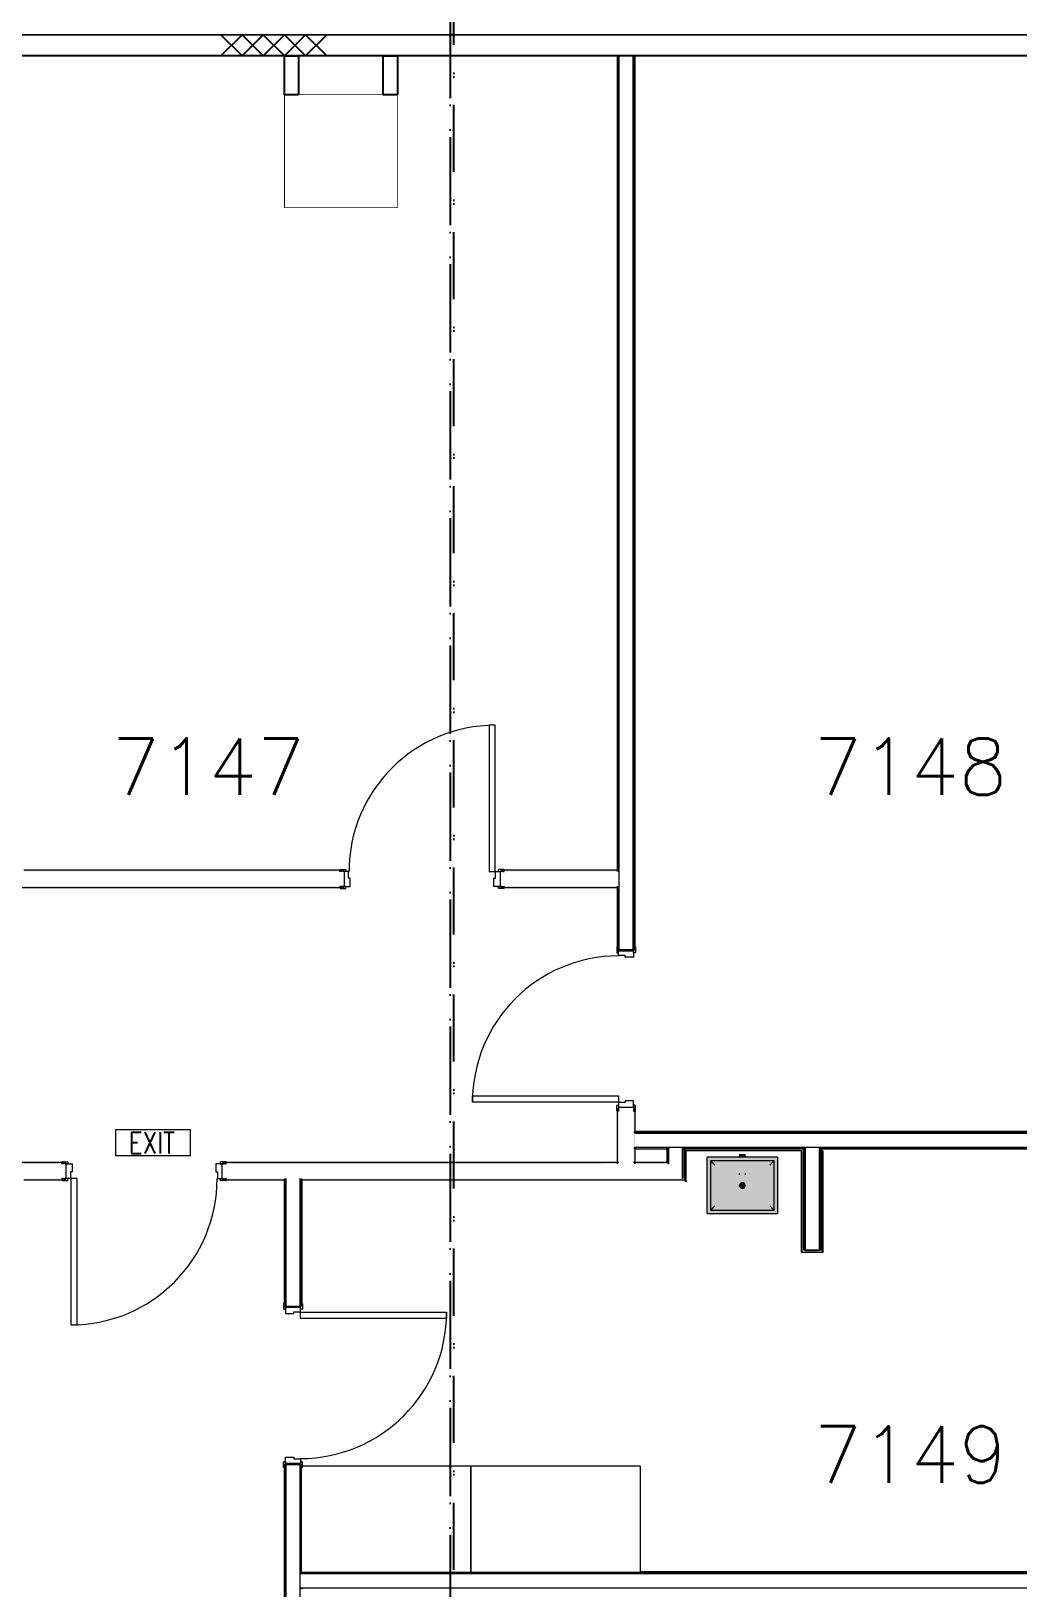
# Model space of a CAD drawing. Header units: millimetres. Extents: x -68474 to 336725, y -113450 to 40976.
# Drawn here: x 195805 to 202796, y -31176 to -20150 of the extents above; entities that cross this region are included whole.
import ezdxf

# ---------------------------------------------------------------- set-up
doc = ezdxf.new("R2010")
doc.units = ezdxf.units.MM
doc.header["$LTSCALE"] = 900
doc.linetypes.add('Dash 3mm', pattern=[6, 3, -3])
doc.linetypes.add('s5152a$0$DASHDOT', pattern=[1, 0.5, -0.25, 0, -0.25])
for name, color, linetype, lineweight in [('A-ANNO-NOTE', 131, 'Continuous', 15), ('A-DETL-GENF', 92, 'Continuous', 15), ('A-DOOR', 31, 'Continuous', 15), ('A-GENM', 13, 'Continuous', 15), ('A-WALL', 113, 'Continuous', 15), ('I-WALL', 2, 'Continuous', 15), ('P-SANR-FIXT', 6, 'Continuous', 15)]:
    doc.layers.add(name, color=color, linetype=linetype, lineweight=lineweight)
for name, color, linetype in [('s5152a$0$17', 14, 'Continuous'), ('s5152a$0$20', 7, 'Continuous'), ('s5152a$0$22', 7, 'Continuous'), ('s5152a$0$6', 7, 'Continuous'), ('s5152a$0$9', 7, 'Continuous'), ('s5152a$0$ROOM-NO', 4, 'Continuous')]:
    doc.layers.add(name, color=color, linetype=linetype)
doc.styles.add('RomanS_B', font='', dxfattribs={"width": 0.8, "height": 1.516614})
doc.styles.add('s5152a$0$STANDARD', font='SIMPLEX')
doc.styles.get('RomanS_B').set_extended_font_data('RomanS', bold=True)

# ---------------------------------------------------------------- blocks, each defined once
blk = doc.blocks.new('s5152a$0$CHAT15')
at = {"layer": 's5152a$0$22', "color": 14, "linetype": 'Continuous'}
for points in [[(0, 0), (0.15, 0.15), (0.3, 0), (0.45, 0.15), (0.6, 0), (0.75, 0.15)], [(0, 0.15), (0.15, 0), (0.3, 0.15), (0.45, 0), (0.6, 0.15), (0.75, 0)]]:
    blk.add_lwpolyline(points, dxfattribs=at)
blk = doc.blocks.new('Basic Wall _ A-Gypsum Block-Internal-100mm-WithSkimCoat - ___-2801829-Level 7 - Proposed Works_GBP Submission 1')
at = {"layer": 'I-WALL'}
blk.add_hatch(color=31, dxfattribs=at).paths.add_polyline_path([(195777, -28173), (196045, -28173), (196045, -28163), (190425, -28163), (190425, -28173), (193738, -28173)], flags=0)
h = blk.add_hatch(color=31, dxfattribs=at)
h.paths.add_polyline_path([(199855, -28173), (199968, -28172), (199968, -28163), (197165, -28163), (197165, -28173), (197816, -28173)], flags=0)
h.paths.add_polyline_path([(200318, -28173), (200308, -28163), (200073, -28163), (200073, -28173)], flags=0)
for p, q in [((196045, -28163), (190425, -28163)), ((196045, -28163), (196045, -28173)), ((197165, -28173), (197165, -28163)), ((199968, -28163), (197165, -28163)), ((200308, -28163), (200073, -28163))]:
    blk.add_line(p, q, dxfattribs=at)
blk = doc.blocks.new('Basic Wall _ A-Gypsum Block-Internal-100mm-WithSkimCoat - ___-2801828-Level 7 - Proposed Works_GBP Submission 1')
at = {"layer": 'I-WALL'}
h = blk.add_hatch(color=31, dxfattribs=at)
h.paths.add_polyline_path([(196045, -28288), (196045, -28278), (195753, -28278), (195753, -28288), (195777, -28288)], flags=0)
h.paths.add_polyline_path([(195282, -28288), (195648, -28288), (195648, -28278), (191397, -28278), (191397, -28288), (193738, -28288)], flags=0)
h.paths.add_polyline_path([(191292, -28288), (191292, -28278), (190425, -28278), (190425, -28288)], flags=0)
h = blk.add_hatch(color=31, dxfattribs=at)
h.paths.add_polyline_path([(199855, -28288), (200433, -28288), (200423, -28278), (197713, -28278), (197713, -28288), (197816, -28288)], flags=0)
h.paths.add_polyline_path([(197608, -28288), (197608, -28278), (197165, -28278), (197165, -28288)], flags=0)
for p, q in [((196045, -28288), (195753, -28288)), ((196045, -28278), (196045, -28288)), ((197165, -28288), (197165, -28278)), ((197608, -28288), (197165, -28288)), ((200433, -28288), (197713, -28288))]:
    blk.add_line(p, q, dxfattribs=at)
blk = doc.blocks.new('Basic Wall _ A-Gypsum Block-Internal-100mm-WithSkimCoat - ___-2801883-Level 7 - Proposed Works_GBP Submission 1')
at = {"layer": 'I-WALL'}
h = blk.add_hatch(color=31, dxfattribs=at)
h.paths.add_polyline_path([(197816, -26102), (198015, -26102), (198015, -26092), (195753, -26092), (195753, -26102)], flags=0)
h.paths.add_polyline_path([(195648, -26102), (195648, -26092), (193415, -26092), (193415, -26102), (193738, -26102)], flags=0)
blk.add_hatch(color=31, dxfattribs=at).paths.add_polyline_path([(199968, -26102), (199968, -26092), (199135, -26092), (199135, -26102), (199968, -26102)], flags=0)
for p, q in [((198015, -26092), (195753, -26092)), ((198015, -26092), (198015, -26102)), ((199135, -26102), (199135, -26092)), ((199968, -26092), (199135, -26092))]:
    blk.add_line(p, q, dxfattribs=at)
blk = doc.blocks.new('Basic Wall _ A-Gypsum Block-Internal-100mm-WithSkimCoat - ___-2801882-Level 7 - Proposed Works_GBP Submission 1')
at = {"layer": 'I-WALL'}
for points in [[(197816, -26217), (198015, -26217), (198015, -26207), (193415, -26207), (193415, -26217), (193738, -26217)], [(199968, -26217), (199968, -26207), (199135, -26207), (199135, -26217), (199968, -26217)]]:
    blk.add_hatch(color=31, dxfattribs=at).paths.add_polyline_path(points, flags=0)
for p, q in [((198015, -26217), (193415, -26217)), ((198015, -26207), (198015, -26217)), ((199135, -26217), (199135, -26207)), ((199968, -26217), (199135, -26217))]:
    blk.add_line(p, q, dxfattribs=at)
blk = doc.blocks.new('Basic Wall _ A-Gypsum Block-Internal-100mm-WithSkimCoat - ___-2801825-Level 7 - Proposed Works_GBP Submission 1')
at = {"layer": 'I-WALL'}
h = blk.add_hatch(color=31, dxfattribs=at)
h.paths.add_polyline_path([(199958, -26658), (199968, -26658), (199968, -26207), (199958, -26207)], flags=0)
h.paths.add_polyline_path([(199968, -26102), (199968, -26102), (199968, -20325), (199958, -20325), (199958, -26102)], flags=0)
blk.add_hatch(color=31, dxfattribs=at).paths.add_polyline_path([(199968, -28173), (199968, -27778), (199958, -27778), (199958, -28173)], flags=0)
for p, q in [((199958, -20325), (199958, -26102)), ((199958, -26207), (199958, -26658)), ((199968, -26658), (199958, -26658)), ((199958, -27778), (199968, -27778)), ((199958, -27778), (199958, -28173))]:
    blk.add_line(p, q, dxfattribs=at)
blk = doc.blocks.new('Basic Wall _ A-Gypsum Block-Internal-100mm-WithSkimCoat - ___-2801824-Level 7 - Proposed Works_GBP Submission 1')
at = {"layer": 'I-WALL'}
for points in [[(200083, -26658), (200083, -20325), (200073, -20325), (200073, -26658)], [(200073, -28173), (200083, -28172), (200083, -28058), (200080, -28058), (200080, -27953), (200083, -27953), (200083, -27778), (200073, -27778), (200073, -28172)]]:
    blk.add_hatch(color=31, dxfattribs=at).paths.add_polyline_path(points, flags=0)
for p, q in [((200083, -20325), (200083, -26658)), ((200083, -26658), (200073, -26658)), ((200073, -27778), (200083, -27778)), ((200083, -27778), (200083, -27953)), ((200083, -28058), (200083, -28173))]:
    blk.add_line(p, q, dxfattribs=at)
blk = doc.blocks.new('A-Generic-Doorset-Single_Internal-RyderBP - Type 02 - 1120 x 2100mm _ L20_TBC _ GRP Leaf  _ GRP Frame _ dB-4782766-Level 7 - Proposed Works_GBP Submission 1')
at = {"layer": 'A-DETL-GENF'}
for p, q in [((568, 1088.5), (524, 1088.5)), ((524, 1088.5), (524, 52.5)), ((568, 52.5), (568, 1088.5)), ((-532, 52.5), (-532, 63.5)), ((-522, 52.5), (-532, 52.5)), ((-529, 66.5), (-493, 66.5)), ((-522, 54.5), (-522, 52.5)), ((-512, 54.5), (-522, 54.5)), ((-512, 52.5), (-512, 54.5)), ((-490, 52.5), (-512, 52.5)), ((-490, 63.5), (-490, 52.5)), ((524, 52.5), (568, 52.5)), ((590, 63.5), (590, 52.5)), ((590, 63.5), (590, 52.5)), ((590, 52.5), (612, 52.5)), ((590, 52.5), (612, 52.5)), ((629, 66.5), (593, 66.5)), ((629, 66.5), (593, 66.5)), ((612, 54.5), (622, 54.5)), ((612, 52.5), (612, 54.5)), ((612, 54.5), (622, 54.5)), ((612, 52.5), (612, 54.5)), ((622, 54.5), (622, 52.5)), ((622, 54.5), (622, 52.5)), ((622, 52.5), (632, 52.5)), ((622, 52.5), (632, 52.5)), ((632, 52.5), (632, 63.5)), ((632, 52.5), (632, 63.5)), ((-522, -52.5), (-532, -52.5)), ((-532, -52.5), (-532, -63.5)), ((-529, -66.5), (-493, -66.5)), ((-522, -54.5), (-522, -52.5)), ((-512, -54.5), (-522, -54.5)), ((-512, -52.5), (-512, -54.5)), ((-490, -52.5), (-512, -52.5)), ((-490, -63.5), (-490, -52.5)), ((590, -52.5), (612, -52.5)), ((590, -63.5), (590, -52.5)), ((590, -52.5), (612, -52.5)), ((590, -63.5), (590, -52.5)), ((629, -66.5), (593, -66.5)), ((629, -66.5), (593, -66.5)), ((612, -52.5), (612, -54.5)), ((612, -52.5), (612, -54.5)), ((612, -54.5), (622, -54.5)), ((612, -54.5), (622, -54.5)), ((622, -52.5), (632, -52.5)), ((622, -54.5), (622, -52.5)), ((622, -52.5), (632, -52.5)), ((622, -54.5), (622, -52.5)), ((632, -52.5), (632, -63.5)), ((632, -52.5), (632, -63.5))]:
    blk.add_line(p, q, dxfattribs=at)
for centre, radius, start, end in [((568, 52.5), 1036, 90, 180), ((-529, 63.5), 3, 90, 180), ((-493, 63.5), 3, 0, 90), ((593, 63.5), 3, 90, 180), ((593, 63.5), 3, 90, 180), ((629, 63.5), 3, 0, 90), ((629, 63.5), 3, 0, 90), ((-529, -63.5), 3, 180, 270), ((-493, -63.5), 3, 270, 0), ((593, -63.5), 3, 180, 270), ((593, -63.5), 3, 180, 270), ((629, -63.5), 3, 270, 0), ((629, -63.5), 3, 270, 0)]:
    blk.add_arc(centre, radius, start, end, dxfattribs=at)
at = {"layer": 'A-DOOR'}
for p, q in [((-474, 52.5), (-510, 52.5)), ((-471, 52.5), (-510, 52.5)), ((-503, 52.5), (-503, -52.5)), ((-471, 5.5), (-471, 52.5)), ((-471, 5.5), (-471, 49.5)), ((-462, 5.5), (-471, 5.5)), ((-459, 5.5), (-471, 5.5)), ((-459, -52.5), (-459, 5.5)), ((-459, -49.5), (-459, 2.5)), ((559, 5.5), (571, 5.5)), ((559, -52.5), (559, 5.5)), ((559, -49.5), (559, 2.5)), ((562, 5.5), (571, 5.5)), ((571, 52.5), (610, 52.5)), ((571, 5.5), (571, 52.5)), ((603, 52.5), (603, -52.5)), ((-510, -52.5), (-462, -52.5)), ((-510, -52.5), (-459, -52.5)), ((610, -52.5), (559, -52.5)), ((610, -52.5), (562, -52.5))]:
    blk.add_line(p, q, dxfattribs=at)
for centre, start, end in [((-474, 49.5), 0, 90), ((-462, 2.5), 0, 90), ((562, 2.5), 90, 180), ((-462, -49.5), 270, 0), ((562, -49.5), 180, 270)]:
    blk.add_arc(centre, 3, start, end, dxfattribs=at)
blk = doc.blocks.new('A-Generic-Doorset-Single_Internal-RyderBP - Type 02 - 1120 x 2100mm _ L20_TBC _ GRP Leaf  _ GRP Frame _ dB-4782836-Level 7 - Proposed Works_GBP Submission 1')
at = {"layer": 'A-DETL-GENF'}
for p, q in [((-532, 52.5), (-532, 63.5)), ((-522, 52.5), (-532, 52.5)), ((-529, 66.5), (-493, 66.5)), ((-522, 54.5), (-522, 52.5)), ((-512, 54.5), (-522, 54.5)), ((-512, 52.5), (-512, 54.5)), ((-490, 52.5), (-512, 52.5)), ((-490, 63.5), (-490, 52.5)), ((590, 63.5), (590, 52.5)), ((590, 63.5), (590, 52.5)), ((590, 52.5), (612, 52.5)), ((590, 52.5), (612, 52.5)), ((629, 66.5), (593, 66.5)), ((629, 66.5), (593, 66.5)), ((612, 54.5), (622, 54.5)), ((612, 52.5), (612, 54.5)), ((612, 54.5), (622, 54.5)), ((612, 52.5), (612, 54.5)), ((622, 54.5), (622, 52.5)), ((622, 54.5), (622, 52.5)), ((622, 52.5), (632, 52.5)), ((622, 52.5), (632, 52.5)), ((632, 52.5), (632, 63.5)), ((632, 52.5), (632, 63.5)), ((-522, -52.5), (-532, -52.5)), ((-532, -52.5), (-532, -63.5)), ((-529, -66.5), (-493, -66.5)), ((-522, -54.5), (-522, -52.5)), ((-512, -54.5), (-522, -54.5)), ((-512, -52.5), (-512, -54.5)), ((-490, -52.5), (-512, -52.5)), ((-490, -63.5), (-490, -52.5)), ((524, -1088.5), (524, -52.5)), ((524, -52.5), (568, -52.5)), ((568, -52.5), (568, -1088.5)), ((590, -52.5), (612, -52.5)), ((590, -63.5), (590, -52.5)), ((590, -52.5), (612, -52.5)), ((590, -63.5), (590, -52.5)), ((629, -66.5), (593, -66.5)), ((629, -66.5), (593, -66.5)), ((612, -52.5), (612, -54.5)), ((612, -52.5), (612, -54.5)), ((612, -54.5), (622, -54.5)), ((612, -54.5), (622, -54.5)), ((622, -52.5), (632, -52.5)), ((622, -54.5), (622, -52.5)), ((622, -52.5), (632, -52.5)), ((622, -54.5), (622, -52.5)), ((632, -52.5), (632, -63.5)), ((632, -52.5), (632, -63.5)), ((568, -1088.5), (524, -1088.5))]:
    blk.add_line(p, q, dxfattribs=at)
for centre, radius, start, end in [((-529, 63.5), 3, 90, 180), ((-493, 63.5), 3, 360, 90), ((593, 63.5), 3, 90, 180), ((593, 63.5), 3, 90, 180), ((629, 63.5), 3, 360, 90), ((629, 63.5), 3, 360, 90), ((-529, -63.5), 3, 180, 270), ((-493, -63.5), 3, 270, 360), ((568, -52.5), 1036, 180, 270), ((593, -63.5), 3, 180, 270), ((593, -63.5), 3, 180, 270), ((629, -63.5), 3, 270, 360), ((629, -63.5), 3, 270, 360)]:
    blk.add_arc(centre, radius, start, end, dxfattribs=at)
at = {"layer": 'A-DOOR'}
for p, q in [((-510, 52.5), (-462, 52.5)), ((-510, 52.5), (-459, 52.5)), ((-503, -52.5), (-503, 52.5)), ((-459, 52.5), (-459, -5.5)), ((-459, 49.5), (-459, -2.5)), ((559, 52.5), (559, -5.5)), ((610, 52.5), (559, 52.5)), ((559, 49.5), (559, -2.5)), ((610, 52.5), (562, 52.5)), ((603, -52.5), (603, 52.5)), ((-474, -52.5), (-510, -52.5)), ((-471, -52.5), (-510, -52.5)), ((-471, -5.5), (-471, -49.5)), ((-462, -5.5), (-471, -5.5)), ((-471, -5.5), (-471, -52.5)), ((-459, -5.5), (-471, -5.5)), ((559, -5.5), (571, -5.5)), ((562, -5.5), (571, -5.5)), ((571, -5.5), (571, -52.5)), ((571, -52.5), (610, -52.5))]:
    blk.add_line(p, q, dxfattribs=at)
for centre, start, end in [((-462, 49.5), 360, 90), ((562, 49.5), 90, 180), ((-474, -49.5), 270, 360), ((-462, -2.5), 270, 360), ((562, -2.5), 180, 270)]:
    blk.add_arc(centre, 3, start, end, dxfattribs=at)
blk = doc.blocks.new('Basic Wall _ A-Gypsum Block-Internal-100mm-WithSkimCoat - ___-2801863-Level 7 - Proposed Works_GBP Submission 1')
at = {"layer": 'I-WALL'}
blk.add_hatch(color=31, dxfattribs=at).paths.add_polyline_path([(204287, -27953), (204288, -27953), (204287, -27943), (200080, -27943), (200080, -27953), (203933, -27953)], flags=0)
for p in [(200080, -27953), (204288, -27943)]:
    blk.add_line(p, (200080, -27943), dxfattribs=at)
blk = doc.blocks.new('Basic Wall _ A-Gypsum Block-Internal-100mm-WithSkimCoat - ___-2801862-Level 7 - Proposed Works_GBP Submission 1')
at = {"layer": 'I-WALL'}
h = blk.add_hatch(color=31, dxfattribs=at)
h.paths.add_polyline_path([(203933, -28068), (204288, -28068), (204287, -28058), (201393, -28058), (201393, -28068), (203424, -28068)], flags=0)
h.paths.add_polyline_path([(201288, -28068), (201288, -28058), (200423, -28058), (200423, -28068), (200875, -28068)], flags=0)
h.paths.add_polyline_path([(200080, -28068), (200318, -28068), (200318, -28058), (200080, -28058)], flags=0)
for p, q in [((200080, -28068), (200080, -28058)), ((200318, -28068), (200080, -28068)), ((201288, -28068), (200422, -28068)), ((204288, -28068), (201393, -28068))]:
    blk.add_line(p, q, dxfattribs=at)
blk = doc.blocks.new('SS-SINK - Stainless Steel Sink - 450x350x300D - all stainless steel grade 316 finish-4503401-Level 7 - Proposed Works_GBP Submission 1')
at = {"layer": 'P-SANR-FIXT'}
h = blk.add_hatch(color=51, dxfattribs=at)
h.paths.add_polyline_path([(31, -375), (250, -375), (250, 25), (-250, 25), (-250, -375)], flags=0)
h.paths.add_polyline_path([(-225, -350), (-224, 0), (225, 0), (225, -350), (31, -350)], flags=0)
for points in [[(19, 25), (20, 25), (19, 44), (-20, 44), (-19, 25), (19, 25)], [(-225, -350), (-195, -320), (-195, -30), (-225, -1), (-225, -349)], [(-97, -30), (195, -30), (224, 0), (-224, -1), (-195, -30)], [(225, -350), (224, -1), (195, -30), (195, -320), (224, -349)], [(0, -195), (5, -194), (10, -192), (14, -189), (17, -185), (19, -180), (20, -175), (19, -170), (17, -165), (14, -161), (10, -158), (5, -156), (0, -155), (-5, -156), (-10, -158), (-14, -161), (-17, -165), (-19, -170), (-20, -175), (-19, -180), (-17, -185), (-14, -189), (-10, -192), (-5, -194)], [(-224, -350), (224, -349), (195, -320), (-195, -320), (-224, -350)]]:
    blk.add_hatch(color=51, dxfattribs=at).paths.add_polyline_path(points, flags=0)
h = blk.add_hatch(color=51, dxfattribs=at)
h.paths.add_polyline_path([(31, -320), (195, -320), (195, -30), (-195, -30), (-195, -320)], flags=0)
h.paths.add_polyline_path([(0, -195), (-5, -194), (-10, -192), (-14, -189), (-17, -185), (-19, -180), (-20, -175), (-19, -170), (-17, -165), (-14, -161), (-10, -158), (-5, -156), (0, -155), (5, -156), (10, -158), (14, -161), (17, -165), (19, -170), (20, -175), (19, -180), (17, -185), (14, -189), (10, -192), (5, -194)], flags=0)
for p, q in [((-250, -375), (-250, 25)), ((250, 25), (-250, 25)), ((-225, 0), (-225, -350)), ((225, 0), (-225, 0)), ((-20, 44), (-20, 25)), ((-20, 44), (20, 44)), ((20, 25), (20, 44)), ((225, -350), (225, 0)), ((250, 25), (250, -375)), ((250, -375), (-250, -375)), ((-225, -350), (225, -350))]:
    blk.add_line(p, q, dxfattribs=at)
at = {"layer": 'P-SANR-FIXT', "flags": 128}
for points in [[(-20, -95), (-20, -94), (-20, -93), (-20, -93), (-20, -92), (-20, -91)], [(-20, -92), (-20, -93), (-20, -93), (-20, -94), (-20, -94), (-20, -94), (-20, -95), (-20, -95), (-20, -95), (-20, -95)], [(-20, -96), (-20, -96), (-20, -96), (-20, -95), (-20, -95), (-20, -95), (-20, -95), (-20, -95)], [(20, -91), (20, -91), (20, -92), (20, -93), (20, -94), (20, -95), (20, -95)], [(20, -95), (20, -95), (20, -95), (20, -95), (20, -95), (20, -94), (20, -94), (20, -93), (20, -93), (20, -93), (20, -92)], [(20, -95), (20, -95), (20, -95), (20, -95), (20, -96), (20, -96), (20, -96), (20, -97)], [(-20, -175), (-20, -175), (-20, -175), (-20, -175), (-20, -174), (-20, -174), (-20, -174), (-20, -173)], [(-20, -179), (-20, -179), (-20, -178), (-20, -177), (-20, -176), (-20, -175), (-20, -175)], [(20, -174), (20, -174), (20, -174), (20, -175), (20, -175), (20, -175), (20, -175), (20, -175)], [(20, -175), (20, -176), (20, -177), (20, -177), (20, -178), (20, -179)]]:
    blk.add_lwpolyline(points, dxfattribs=at)
at = {"layer": 'P-SANR-FIXT'}
for start, end in [(360, 180), (0, 180), (180, 360), (180, 0)]:
    blk.add_arc((0, -175), 20, start, end, dxfattribs=at)
for points, knots in [([(-195, -30), (-198, -27), (-202, -23), (-207, -18), (-209, -16), (-212, -13), (-214, -11), (-216, -9), (-218, -7), (-219, -6), (-221, -4), (-223, -2), (-224, -1), (-225, 0), (-225, 0)], [0, 0, 0, 0, 0.166667, 0.25, 0.333333, 0.375, 0.416667, 0.5, 0.541667, 0.583333, 0.666667, 0.75, 0.833333, 1, 1, 1, 1]), ([(225, 0), (225, 0), (224, -1), (223, -2), (221, -4), (219, -6), (218, -7), (216, -9), (214, -11), (212, -13), (209, -16), (207, -18), (202, -23), (198, -27), (195, -30)], [-1, -1, -1, -1, -0.833333, -0.75, -0.666667, -0.583333, -0.541667, -0.5, -0.416667, -0.375, -0.333333, -0.25, -0.166667, 0, 0, 0, 0]), ([(-195, -320), (-198, -323), (-202, -327), (-207, -332), (-209, -334), (-212, -337), (-214, -339), (-216, -341), (-218, -343), (-219, -344), (-221, -346), (-223, -348), (-224, -349), (-225, -350), (-225, -350)], [0, 0, 0, 0, 0.166667, 0.25, 0.333333, 0.375, 0.416667, 0.5, 0.541667, 0.583333, 0.666667, 0.75, 0.833333, 1, 1, 1, 1]), ([(195, -320), (198, -323), (202, -327), (207, -332), (209, -334), (212, -337), (214, -339), (216, -341), (218, -343), (219, -344), (221, -346), (223, -348), (224, -349), (225, -350), (225, -350)], [0, 0, 0, 0, 0.166667, 0.25, 0.333333, 0.375, 0.416667, 0.5, 0.541667, 0.583333, 0.666667, 0.75, 0.833333, 1, 1, 1, 1])]:
    blk.add_open_spline(points, degree=3, knots=knots, dxfattribs=at)
blk = doc.blocks.new('Basic Wall _ A-Gypsum Block-Internal-100mm-WithSkimCoat - ___-4679273-Level 7 - Proposed Works_GBP Submission 1')
at = {"layer": 'I-WALL'}
blk.add_hatch(color=31, dxfattribs=at).paths.add_polyline_path([(201288, -28785), (201288, -28058), (201278, -28058), (201278, -28785)], flags=0)
for p in [(201278, -28058), (201288, -28785)]:
    blk.add_line(p, (201278, -28785), dxfattribs=at)
blk = doc.blocks.new('Basic Wall _ A-Gypsum Block-Internal-100mm-WithSkimCoat - ___-4679272-Level 7 - Proposed Works_GBP Submission 1')
at = {"layer": 'I-WALL'}
blk.add_hatch(color=31, dxfattribs=at).paths.add_polyline_path([(201403, -28785), (201403, -28058), (201393, -28058), (201393, -28785)], flags=0)
for p, q in [((201403, -28058), (201403, -28785)), ((201403, -28785), (201393, -28785))]:
    blk.add_line(p, q, dxfattribs=at)
blk = doc.blocks.new('Basic Wall _ A-Gypsum Block-Internal-100mm-WithSkimCoat - ___-4592764-Level 7 - Proposed Works_GBP Submission 1')
at = {"layer": 'I-WALL'}
blk.add_hatch(color=31, dxfattribs=at).paths.add_polyline_path([(200318, -28173), (200318, -28058), (200308, -28058), (200308, -28163), (200317, -28172)], flags=0)
blk.add_line((200308, -28058), (200308, -28163), dxfattribs=at)
blk = doc.blocks.new('Basic Wall _ A-Gypsum Block-Internal-100mm-WithSkimCoat - ___-4592763-Level 7 - Proposed Works_GBP Submission 1')
at = {"layer": 'I-WALL'}
blk.add_hatch(color=31, dxfattribs=at).paths.add_polyline_path([(200433, -28288), (200433, -28058), (200423, -28058), (200423, -28278)], flags=0)
blk.add_line((200433, -28058), (200433, -28288), dxfattribs=at)
blk = doc.blocks.new('Basic Wall _ A-Gypsum Block-Internal-100mm-WithSkimCoat - ___-2801827-Level 7 - Proposed Works_GBP Submission 1')
at = {"layer": 'I-WALL'}
blk.add_hatch(color=31, dxfattribs=at).paths.add_polyline_path([(204286, -31072), (204288, -31072), (204286, -31062), (200120, -31062), (200120, -31065), (197720, -31065), (197720, -31062), (197713, -31062), (197713, -31072), (201894, -31072)], flags=0)
for p, q in [((197720, -31062), (197713, -31062)), ((204288, -31062), (200120, -31062))]:
    blk.add_line(p, q, dxfattribs=at)
blk = doc.blocks.new('Basic Wall _ A-Gypsum Block-Internal-100mm-WithSkimCoat - ___-2801811-Level 7 - Proposed Works_GBP Submission 1')
at = {"layer": 'I-WALL'}
for points in [[(197608, -29182), (197608, -28278), (197598, -28278), (197598, -29182)], [(197598, -34822), (197608, -34822), (197608, -30302), (197598, -30302), (197598, -32468)], [(197608, -38600), (197608, -35942), (197598, -35942), (197598, -38600), (197600, -38600)]]:
    blk.add_hatch(color=31, dxfattribs=at).paths.add_polyline_path(points, flags=0)
for p, q in [((197598, -28278), (197598, -29182)), ((197608, -29182), (197598, -29182)), ((197598, -30302), (197608, -30302)), ((197598, -30302), (197598, -34822)), ((197608, -34822), (197598, -34822)), ((197598, -35942), (197608, -35942)), ((197598, -35942), (197598, -38600)), ((197600, -38600), (197598, -38600))]:
    blk.add_line(p, q, dxfattribs=at)
blk = doc.blocks.new('Basic Wall _ A-Gypsum Block-Internal-100mm-WithSkimCoat - ___-2801810-Level 7 - Proposed Works_GBP Submission 1')
at = {"layer": 'I-WALL'}
blk.add_hatch(color=31, dxfattribs=at).paths.add_polyline_path([(197723, -29182), (197723, -28278), (197713, -28278), (197713, -29182)], flags=0)
h = blk.add_hatch(color=31, dxfattribs=at)
h.paths.add_polyline_path([(197713, -34822), (197723, -34822), (197723, -34597), (197713, -34597)], flags=0)
h.paths.add_polyline_path([(197713, -34492), (197723, -34492), (197723, -32985), (197713, -32985), (197713, -34492)], flags=0)
h.paths.add_polyline_path([(197720, -31185), (197723, -31185), (197723, -31177), (197713, -31177), (197713, -31185)], flags=0)
h.paths.add_polyline_path([(197713, -31072), (197723, -31072), (197723, -31065), (197720, -31065), (197720, -30315), (197723, -30315), (197723, -30302), (197713, -30302)], flags=0)
h = blk.add_hatch(color=31, dxfattribs=at)
h.paths.add_polyline_path([(197723, -38600), (197723, -36217), (197713, -36217), (197713, -38600)], flags=0)
h.paths.add_polyline_path([(197713, -36112), (197723, -36112), (197723, -35942), (197713, -35942)], flags=0)
for p, q in [((197723, -28278), (197723, -29182)), ((197723, -29182), (197713, -29182)), ((197713, -30302), (197723, -30302)), ((197723, -30302), (197723, -30315)), ((197723, -31065), (197723, -31072)), ((197723, -31177), (197723, -31185)), ((197723, -32985), (197723, -34492)), ((197723, -34597), (197723, -34822)), ((197723, -34822), (197713, -34822)), ((197713, -35942), (197723, -35942)), ((197723, -35942), (197723, -36112)), ((197723, -36217), (197723, -38600))]:
    blk.add_line(p, q, dxfattribs=at)
blk = doc.blocks.new('BENCHTOP WITH UPTURN - BENCHTOP - STAINLESS STEEL WITH WET EDGE 1200W-4701866-Level 7 - Proposed Works_GBP Submission 1')
at = {"layer": 'A-GENM', "color": 8, "linetype": 'Dash 3mm', "lineweight": 13}
for p, q in [((0, -750), (0, 0)), ((1200, 0), (0, 0)), ((1200, 0), (1200, -750)), ((0, -750), (1200, -750))]:
    blk.add_line(p, q, dxfattribs=at)
blk = doc.blocks.new('A-Generic-Doorset-Single_Internal-RyderBP - Type 03 - 1120 x 2100mm _ L20_TBC _ GRP Leaf _ Stainless Steel Frame _ dB _ Vision Panel-4782850-Level 7 - Proposed Works_GBP Submission 1')
at = {"layer": 'A-DETL-GENF'}
for p, q in [((568, 1088.5), (524, 1088.5)), ((524, 1088.5), (524, 52.5)), ((568, 52.5), (568, 1088.5)), ((-532, 52.5), (-532, 63.5)), ((-522, 52.5), (-532, 52.5)), ((-529, 66.5), (-493, 66.5)), ((-522, 54.5), (-522, 52.5)), ((-512, 54.5), (-522, 54.5)), ((-512, 52.5), (-512, 54.5)), ((-490, 52.5), (-512, 52.5)), ((-490, 63.5), (-490, 52.5)), ((524, 52.5), (568, 52.5)), ((590, 63.5), (590, 52.5)), ((590, 63.5), (590, 52.5)), ((590, 52.5), (612, 52.5)), ((590, 52.5), (612, 52.5)), ((629, 66.5), (593, 66.5)), ((629, 66.5), (593, 66.5)), ((612, 54.5), (622, 54.5)), ((612, 52.5), (612, 54.5)), ((612, 54.5), (622, 54.5)), ((612, 52.5), (612, 54.5)), ((622, 54.5), (622, 52.5)), ((622, 54.5), (622, 52.5)), ((622, 52.5), (632, 52.5)), ((622, 52.5), (632, 52.5)), ((632, 52.5), (632, 63.5)), ((632, 52.5), (632, 63.5)), ((-522, -52.5), (-532, -52.5)), ((-532, -52.5), (-532, -63.5)), ((-529, -66.5), (-493, -66.5)), ((-522, -54.5), (-522, -52.5)), ((-512, -54.5), (-522, -54.5)), ((-512, -52.5), (-512, -54.5)), ((-490, -52.5), (-512, -52.5)), ((-490, -63.5), (-490, -52.5)), ((590, -52.5), (612, -52.5)), ((590, -63.5), (590, -52.5)), ((590, -52.5), (612, -52.5)), ((590, -63.5), (590, -52.5)), ((629, -66.5), (593, -66.5)), ((629, -66.5), (593, -66.5)), ((612, -52.5), (612, -54.5)), ((612, -52.5), (612, -54.5)), ((612, -54.5), (622, -54.5)), ((612, -54.5), (622, -54.5)), ((622, -52.5), (632, -52.5)), ((622, -54.5), (622, -52.5)), ((622, -52.5), (632, -52.5)), ((622, -54.5), (622, -52.5)), ((632, -52.5), (632, -63.5)), ((632, -52.5), (632, -63.5))]:
    blk.add_line(p, q, dxfattribs=at)
for centre, radius, start, end in [((568, 52.5), 1036, 90, 180), ((-529, 63.5), 3, 90, 180), ((-493, 63.5), 3, 0, 90), ((593, 63.5), 3, 90, 180), ((593, 63.5), 3, 90, 180), ((629, 63.5), 3, 0, 90), ((629, 63.5), 3, 0, 90), ((-529, -63.5), 3, 180, 270), ((-493, -63.5), 3, 270, 0), ((593, -63.5), 3, 180, 270), ((593, -63.5), 3, 180, 270), ((629, -63.5), 3, 270, 0), ((629, -63.5), 3, 270, 0)]:
    blk.add_arc(centre, radius, start, end, dxfattribs=at)
at = {"layer": 'A-DOOR'}
for p, q in [((-474, 52.5), (-510, 52.5)), ((-471, 52.5), (-510, 52.5)), ((-503, 52.5), (-503, -52.5)), ((-471, 5.5), (-471, 52.5)), ((-471, 5.5), (-471, 49.5)), ((-462, 5.5), (-471, 5.5)), ((-459, 5.5), (-471, 5.5)), ((-459, -52.5), (-459, 5.5)), ((-459, -49.5), (-459, 2.5)), ((559, 5.5), (571, 5.5)), ((559, -52.5), (559, 5.5)), ((559, -49.5), (559, 2.5)), ((562, 5.5), (571, 5.5)), ((571, 52.5), (610, 52.5)), ((571, 5.5), (571, 52.5)), ((603, 52.5), (603, -52.5)), ((-510, -52.5), (-462, -52.5)), ((-510, -52.5), (-459, -52.5)), ((610, -52.5), (559, -52.5)), ((610, -52.5), (562, -52.5))]:
    blk.add_line(p, q, dxfattribs=at)
for centre, start, end in [((-474, 49.5), 0, 90), ((-462, 2.5), 0, 90), ((562, 2.5), 90, 180), ((-462, -49.5), 270, 0), ((562, -49.5), 180, 270)]:
    blk.add_arc(centre, 3, start, end, dxfattribs=at)
blk = doc.blocks.new('ARC_ANN_EXIT SIGN - 1_5MM ROMANS-2465265-Level 7 - Proposed Works_GBP Submission 1')
at = {"layer": 'A-ANNO-NOTE'}
for p, q in [((-2.63, 0), (-2.63, 1.86)), ((-2.63, 1.86), (2.63, 1.86)), ((2.63, 1.86), (2.63, 0)), ((2.63, 0), (-2.63, 0))]:
    blk.add_line(p, q, dxfattribs=at)
at = {"layer": 'A-ANNO-NOTE', "lineweight": 5, "insert": (-0.1, 1.66), "char_height": 1.517, "width": 4.392, "attachment_point": 2, "line_spacing_factor": 0.957141, "style": 'RomanS_B'}
blk.add_mtext('EXIT', dxfattribs=at)

msp = doc.modelspace()

# ---------------------------------------------------------------- linework, layer by layer
at = {"layer": 'A-WALL'}
for p, q in [((199970.08709, -26657.94187), (199970.08709, -20325)), ((200070.08709, -26657.94187), (200070.08709, -20325)), ((200080.08709, -27955.13491), (204287.58709, -27955.13491)), ((200080.08709, -28055.13491), (204287.58709, -28055.13491)), ((200320.08709, -28175.01623), (200320.08709, -28057.63491)), ((200420.08709, -28275.01623), (200420.08709, -28057.63491)), ((200440.66556, -28078.13491), (201265.66556, -28078.13491)), ((200440.66556, -28299.63491), (200440.66556, -28078.13491)), ((201262.66556, -28081.13491), (200443.66556, -28081.13491)), ((200443.66556, -28081.13491), (200443.66556, -28299.63491)), ((201262.66556, -28801.13491), (201262.66556, -28081.13491)), ((201265.66556, -28078.13491), (201265.66556, -28798.13491)), ((201290.08709, -28785.13491), (201290.08709, -28057.63491)), ((201390.08709, -28057.63491), (201290.08709, -28057.63491)), ((201390.08709, -28785.13491), (201390.08709, -28057.63491)), ((201410.66556, -28798.13491), (201410.66556, -28079.63491)), ((201413.66556, -28079.63491), (201410.66556, -28079.63491)), ((201413.66556, -28079.63491), (201413.66556, -28801.13491)), ((197610.1, -29182.39991), (197610.1, -28277.51623)), ((197710.1, -29182.39991), (197710.1, -28277.51623)), ((201413.66556, -28801.13491), (201262.66556, -28801.13491)), ((201265.66556, -28798.13491), (201410.66556, -28798.13491)), ((197610.1, -34822.49928), (197610.1, -30302.39991)), ((197710.1, -34822.49928), (197710.1, -30302.39991)), ((197712.6, -31075), (204287.58709, -31075)), ((197712.6, -31175), (204287.58709, -31175))]:
    msp.add_line(p, q, dxfattribs=at)
at = {"layer": 'I-WALL', "lineweight": 25}
for p, q in [((199967.58709, -20325), (199967.58709, -26102.5)), ((200072.58709, -26657.94187), (200072.58709, -20325)), ((199967.58709, -26207.5), (199967.58709, -26657.94187)), ((199967.58709, -26657.94187), (200072.58709, -26657.94187)), ((204287.58709, -27952.63491), (200080.08709, -27952.63491)), ((200317.58709, -28057.63491), (200317.58709, -28172.51623)), ((200422.58709, -28057.63491), (201287.58709, -28057.63491)), ((200422.58709, -28277.51623), (200422.58709, -28057.63491)), ((201287.58709, -28057.63491), (201287.58709, -28785.13491)), ((201392.58709, -28057.63491), (204287.58709, -28057.63491)), ((201392.58709, -28785.13491), (201392.58709, -28057.63491)), ((197607.6, -28277.51623), (197607.6, -29182.39991)), ((197712.6, -29182.39991), (197712.6, -28277.51623)), ((201287.58709, -28785.13491), (201392.58709, -28785.13491)), ((197607.6, -29182.39991), (197712.6, -29182.39991)), ((197607.6, -30302.39991), (197607.6, -34822.49928)), ((197712.6, -30302.39991), (197607.6, -30302.39991)), ((197712.6, -31072.5), (197712.6, -30302.39991)), ((204287.58709, -31072.5), (197712.6, -31072.5))]:
    msp.add_line(p, q, dxfattribs=at)
at = {"layer": 's5152a$0$17', "color": 14, "linetype": 'Continuous'}
for points in [[(197700, -20600), (197600, -20600), (197600, -20325), (197700, -20325)], [(198400, -20600), (198300, -20600), (198300, -20325), (198400, -20325)]]:
    msp.add_lwpolyline(points, close=True, dxfattribs=at)
at = {"layer": 's5152a$0$20', "color": 14, "linetype": 'Continuous'}
for p, q in [((194787, -20175), (204400, -20174.75858)), ((204400, -20325), (194787, -20325))]:
    msp.add_line(p, q, dxfattribs=at)
at = {"layer": 's5152a$0$6', "color": 3, "linetype": 'Continuous', "const_width": 5}
msp.add_lwpolyline([(198400, -21400), (197600, -21400), (197600, -20600), (198400, -20600)], close=True, dxfattribs=at)
at = {"layer": 's5152a$0$9', "color": 1, "linetype": 's5152a$0$DASHDOT'}
for points in [[(198774.9998, -42749.99996), (198799.9998, -42749.99996), (198799.9998, -18199.89996), (198774.9998, -18199.89996)], [(198774.9998, -42724.99996), (198799.9998, -42724.99996), (198799.9998, -20174.99996), (198774.9998, -20174.99996)]]:
    msp.add_lwpolyline(points, close=True, dxfattribs=at)

# ---------------------------------------------------------------- block references
at = {"xscale": 999.9979999999999, "yscale": 999.9979999999999, "zscale": 1000, "rotation": 180}
msp.add_blockref('s5152a$0$CHAT15', (197900, -20175), dxfattribs=at)
at = {"layer": 'A-ANNO-NOTE', "lineweight": 5, "xscale": 100, "yscale": 100, "zscale": 100}
msp.add_blockref('ARC_ANN_EXIT SIGN - 1_5MM ROMANS-2465265-Level 7 - Proposed Works_GBP Submission 1', (196669.0023, -28115.09221), dxfattribs=at)
at = {"layer": 'A-DOOR'}
msp.add_blockref('A-Generic-Doorset-Single_Internal-RyderBP - Type 02 - 1120 x 2100mm _ L20_TBC _ GRP Leaf  _ GRP Frame _ dB-4782766-Level 7 - Proposed Works_GBP Submission 1', (198525.1, -26155), dxfattribs=at)
for name, p, rotation in [('A-Generic-Doorset-Single_Internal-RyderBP - Type 02 - 1120 x 2100mm _ L20_TBC _ GRP Leaf  _ GRP Frame _ dB-4782836-Level 7 - Proposed Works_GBP Submission 1', (200020.08709, -27167.94187), 270), ('A-Generic-Doorset-Single_Internal-RyderBP - Type 03 - 1120 x 2100mm _ L20_TBC _ GRP Leaf _ Stainless Steel Frame _ dB _ Vision Panel-4782850-Level 7 - Proposed Works_GBP Submission 1', (196654.99736, -28225.01623), 180), ('A-Generic-Doorset-Single_Internal-RyderBP - Type 02 - 1120 x 2100mm _ L20_TBC _ GRP Leaf  _ GRP Frame _ dB-4782836-Level 7 - Proposed Works_GBP Submission 1', (197660.1, -29792.39991), 90)]:
    msp.add_blockref(name, p, dxfattribs=dict(at, rotation=rotation))
at = {"layer": 'A-GENM', "color": 8, "linetype": 'Dash 3mm', "lineweight": 13, "rotation": 180}
for p in [(198920.1, -31065), (200120.1, -31065)]:
    msp.add_blockref('BENCHTOP WITH UPTURN - BENCHTOP - STAINLESS STEEL WITH WET EDGE 1200W-4701866-Level 7 - Proposed Works_GBP Submission 1', p, dxfattribs=at)
at = {"layer": 'I-WALL'}
for name in ['Basic Wall _ A-Gypsum Block-Internal-100mm-WithSkimCoat - ___-2801825-Level 7 - Proposed Works_GBP Submission 1', 'Basic Wall _ A-Gypsum Block-Internal-100mm-WithSkimCoat - ___-2801824-Level 7 - Proposed Works_GBP Submission 1', 'Basic Wall _ A-Gypsum Block-Internal-100mm-WithSkimCoat - ___-2801883-Level 7 - Proposed Works_GBP Submission 1', 'Basic Wall _ A-Gypsum Block-Internal-100mm-WithSkimCoat - ___-2801882-Level 7 - Proposed Works_GBP Submission 1', 'Basic Wall _ A-Gypsum Block-Internal-100mm-WithSkimCoat - ___-2801863-Level 7 - Proposed Works_GBP Submission 1', 'Basic Wall _ A-Gypsum Block-Internal-100mm-WithSkimCoat - ___-2801862-Level 7 - Proposed Works_GBP Submission 1', 'Basic Wall _ A-Gypsum Block-Internal-100mm-WithSkimCoat - ___-4592764-Level 7 - Proposed Works_GBP Submission 1', 'Basic Wall _ A-Gypsum Block-Internal-100mm-WithSkimCoat - ___-4592763-Level 7 - Proposed Works_GBP Submission 1', 'Basic Wall _ A-Gypsum Block-Internal-100mm-WithSkimCoat - ___-4679273-Level 7 - Proposed Works_GBP Submission 1', 'Basic Wall _ A-Gypsum Block-Internal-100mm-WithSkimCoat - ___-4679272-Level 7 - Proposed Works_GBP Submission 1', 'Basic Wall _ A-Gypsum Block-Internal-100mm-WithSkimCoat - ___-2801829-Level 7 - Proposed Works_GBP Submission 1', 'Basic Wall _ A-Gypsum Block-Internal-100mm-WithSkimCoat - ___-2801828-Level 7 - Proposed Works_GBP Submission 1', 'Basic Wall _ A-Gypsum Block-Internal-100mm-WithSkimCoat - ___-2801811-Level 7 - Proposed Works_GBP Submission 1', 'Basic Wall _ A-Gypsum Block-Internal-100mm-WithSkimCoat - ___-2801810-Level 7 - Proposed Works_GBP Submission 1', 'Basic Wall _ A-Gypsum Block-Internal-100mm-WithSkimCoat - ___-2801827-Level 7 - Proposed Works_GBP Submission 1']:
    msp.add_blockref(name, (0, 0), dxfattribs=at)
at = {"layer": 'P-SANR-FIXT'}
msp.add_blockref('SS-SINK - Stainless Steel Sink - 450x350x300D - all stainless steel grade 316 finish-4503401-Level 7 - Proposed Works_GBP Submission 1', (200844.02277, -28151.27437), dxfattribs=at)

# ---------------------------------------------------------------- texts
at = {"layer": 's5152a$0$ROOM-NO', "style": 's5152a$0$STANDARD'}
for s, p in [('7147', (196375.18047, -25559.50846)), ('7148', (201349.3699, -25559.50846)), ('7149', (201349.3699, -30431.62854))]:
    msp.add_text(s, height=400, dxfattribs=at).set_placement(p)

doc.saveas('drawing.dxf')
